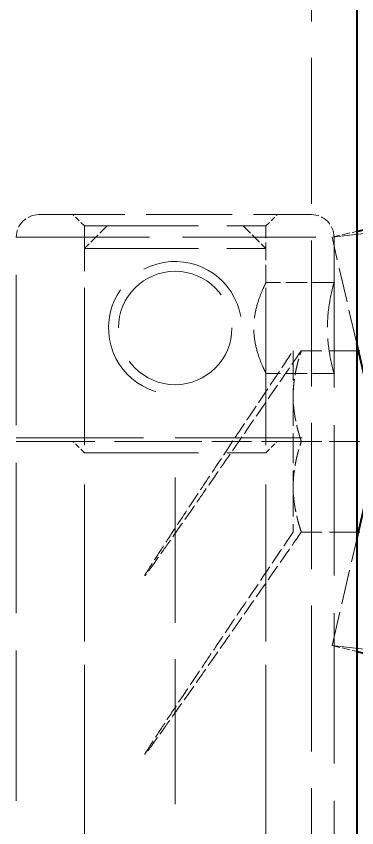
# Model space of a CAD drawing. Header units: millimetres. Extents: x 0 to 2523, y 0 to 1782.
# Drawn here: x 445.61 to 460.61, y 657.93 to 693.72 of the extents above; entities that cross this region are included whole.
import ezdxf

# ---------------------------------------------------------------- set-up
doc = ezdxf.new("R2010")
doc.units = ezdxf.units.MM
doc.header["$LTSCALE"] = 3
doc.linetypes.add('DASHED', pattern=[0.2067, 0.1654, -0.0413])
for name, color, linetype, lineweight in [('가려진 것(ISO)', 2, 'DASHED', 18), ('가려진 좁은 것(ISO)', 2, 'DASHED', 18), ('가시적인 것(ISO)', 3, 'Continuous', 40)]:
    doc.layers.add(name, color=color, linetype=linetype, lineweight=lineweight)

msp = doc.modelspace()

# ---------------------------------------------------------------- linework, layer by layer
at = {"layer": '가려진 것(ISO)', "ltscale": 12.982798}
msp.add_line((458.6056, 1182.9732), (458.6056, 546.9732), dxfattribs=at)
at = {"layer": '가려진 것(ISO)', "ltscale": 7.618686}
msp.add_line((446.6056, 684.9732), (458.6056, 684.9732), dxfattribs=at)
at = {"layer": '가려진 것(ISO)', "ltscale": 0.448841}
for p, q in [((448.6056, 684.4732), (448.1056, 684.9732)), ((456.6056, 684.4732), (457.1056, 684.9732)), ((448.6056, 674.4732), (448.1056, 674.9732)), ((456.6056, 674.4732), (457.1056, 674.9732))]:
    msp.add_line(p, q, dxfattribs=at)
at = {"layer": '가려진 것(ISO)', "ltscale": 10.132536}
for p, q in [((448.6056, 684.4732), (456.6056, 684.4732)), ((448.6056, 683.4732), (456.6056, 683.4732)), ((448.6056, 674.4732), (456.6056, 674.4732))]:
    msp.add_line(p, q, dxfattribs=at)
at = {"layer": '가려진 것(ISO)', "ltscale": 5.936204}
msp.add_line((448.6056, 675.1232), (448.6056, 684.4732), dxfattribs=at)
at = {"layer": '가려진 것(ISO)', "ltscale": 0.897783}
for p, q in [((449.6056, 684.4732), (448.6056, 683.4732)), ((455.6056, 684.4732), (456.6056, 683.4732))]:
    msp.add_line(p, q, dxfattribs=at)
at = {"layer": '가려진 것(ISO)', "ltscale": 1.587147}
msp.add_line((456.6056, 681.9732), (456.6056, 684.4732), dxfattribs=at)
at = {"layer": '가려진 것(ISO)', "ltscale": 0.714475}
for p, q in [((459.5184, 683.9803), (460.6056, 684.2342)), ((459.5184, 665.9661), (460.6056, 665.7122))]:
    msp.add_line(p, q, dxfattribs=at)
at = {"layer": '가려진 것(ISO)', "ltscale": 10.630617}
for p, q in [((461.1858, 684.1723), (459.5184, 683.9803)), ((461.1858, 665.7741), (459.5184, 665.9661))]:
    msp.add_line(p, q, dxfattribs=at)
at = {"layer": '가려진 것(ISO)', "ltscale": 3.059768}
for p, q in [((460.6056, 679.2856), (459.5184, 683.9803)), ((459.5184, 665.9661), (460.6056, 670.6608))]:
    msp.add_line(p, q, dxfattribs=at)
at = {"layer": '가려진 것(ISO)', "ltscale": 13.3619}
for p, q in [((445.6056, 625.9732), (445.6056, 683.9732)), ((459.6056, 683.9732), (459.6056, 625.9732))]:
    msp.add_line(p, q, dxfattribs=at)
at = {"layer": '가려진 것(ISO)', "ltscale": 13.97624}
for p, q in [((448.6056, 631.4732), (448.6056, 683.4732)), ((456.6056, 631.4732), (456.6056, 683.4732))]:
    msp.add_line(p, q, dxfattribs=at)
at = {"layer": '가려진 것(ISO)', "ltscale": 1.904597}
for p, q in [((459.6056, 681.9732), (456.6056, 681.9732)), ((459.6056, 677.9732), (456.6056, 677.9732))]:
    msp.add_line(p, q, dxfattribs=at)
at = {"layer": '가려진 것(ISO)', "ltscale": 2.659358}
for p, q in [((457.8056, 678.9732), (457.8056, 676.9732)), ((457.8056, 676.9732), (457.8056, 672.9732)), ((457.8056, 672.9732), (457.8056, 670.9732))]:
    msp.add_line(p, q, dxfattribs=at)
at = {"layer": '가려진 것(ISO)', "ltscale": 2.698482}
msp.add_line((462.4133, 678.9732), (458.1629, 678.9732), dxfattribs=at)
at = {"layer": '가려진 것(ISO)', "ltscale": 1.809362}
msp.add_line((456.6056, 675.1232), (456.6056, 677.9732), dxfattribs=at)
at = {"layer": '가려진 것(ISO)', "ltscale": 11.288502}
msp.add_line((445.6056, 675.1232), (459.6056, 675.1232), dxfattribs=at)
at = {"layer": '가려진 것(ISO)', "ltscale": 6.980978}
msp.add_line((445.6056, 674.9732), (452.6056, 674.9732), dxfattribs=at)
at = {"layer": '가려진 것(ISO)', "ltscale": 3.528202}
msp.add_line((458.1629, 674.9732), (452.6056, 674.9732), dxfattribs=at)
at = {"layer": '가려진 것(ISO)', "ltscale": 2.698431}
msp.add_line((462.4132, 674.9732), (458.1629, 674.9732), dxfattribs=at)
at = {"layer": '가려진 것(ISO)', "ltscale": 12.578616}
for p, q in [((448.6056, 635.4732), (448.6056, 674.4732)), ((456.6056, 635.4732), (456.6056, 674.4732))]:
    msp.add_line(p, q, dxfattribs=at)
at = {"layer": '가려진 것(ISO)', "ltscale": 2.698487}
msp.add_line((462.4133, 670.9732), (458.1629, 670.9732), dxfattribs=at)
at = {"layer": '가려진 것(ISO)', "ltscale": 12.665669}
msp.add_circle((452.6056, 679.9732), 2.5, dxfattribs=at)
at = {"layer": '가려진 것(ISO)', "ltscale": 0.997197}
for centre, start, end in [((446.6056, 683.9732), 90, 180), ((458.6056, 683.9732), 0, 90)]:
    msp.add_arc(centre, 1, start, end, dxfattribs=at)
at = {"layer": '가려진 것(ISO)', "ltscale": 11.144523}
msp.add_arc((452.6056, 679.9732), 2.933, 10, 280, dxfattribs=at)
at = {"layer": '가려진 것(ISO)', "ltscale": 4.059076}
msp.add_open_spline([(456.6056, 677.9732), (456.5949, 677.994), (456.5788, 678.0253), (456.4821, 678.2309), (456.4133, 678.3842), (456.281, 678.7343), (456.208, 678.956), (456.1013, 679.4469), (456.0697, 679.7166), (456.0697, 679.9732), (456.0697, 680.2298), (456.1013, 680.4995), (456.208, 680.9904), (456.281, 681.2121), (456.4133, 681.5622), (456.4821, 681.7155), (456.5788, 681.9211), (456.5949, 681.9524), (456.6056, 681.9732)], degree=3, knots=[-0.30751244, -0.30751244, -0.30751244, -0.30751244, -0.23073926, -0.23073926, -0.15396608, -0.15396608, -0.07698304, -0.07698304, 0, 0, 0, 0.07698304, 0.07698304, 0.15396608, 0.15396608, 0.23073926, 0.23073926, 0.30751244, 0.30751244, 0.30751244, 0.30751244], dxfattribs=at)
at = {"layer": '가려진 것(ISO)', "ltscale": 4.009624}
msp.add_open_spline([(459.6056, 681.9732), (459.5996, 681.9529), (459.5906, 681.9224), (459.5363, 681.7179), (459.4977, 681.5642), (459.4248, 681.2106), (459.3855, 680.9867), (459.3296, 680.4944), (459.3138, 680.2259), (459.3138, 679.7205), (459.3296, 679.452), (459.3855, 678.9597), (459.4248, 678.7358), (459.4977, 678.3822), (459.5363, 678.2285), (459.5906, 678.024), (459.5996, 677.9935), (459.6056, 677.9732)], degree=3, knots=[-0.90954053, -0.90954053, -0.90954053, -0.90954053, -0.8337547, -0.8337547, -0.75796886, -0.75796886, -0.68216461, -0.68216461, -0.60636035, -0.60636035, -0.5305561, -0.5305561, -0.45475184, -0.45475184, -0.37896601, -0.37896601, -0.30318018, -0.30318018, -0.30318018, -0.30318018], dxfattribs=at)
at = {"layer": '가려진 것(ISO)', "ltscale": 1.488612}
for points, weights in [([(458.1629, 678.9732), (444.7907, 659.474), (457.8056, 678.9732)], [2.0551350202, 2.21410026725, 2.21410026725]), ([(457.8056, 676.9732), (457.8056, 677.9014), (458.1629, 678.9732)], [2.21409784829, 2.21409784827, 2.05513277493]), ([(458.1629, 674.9732), (457.8056, 676.045), (457.8056, 676.9732)], [2.05513277492, 2.2140978483, 2.21409784829]), ([(458.1629, 670.9732), (457.8056, 672.045), (457.8056, 672.9732)], [2.05513439892, 2.21409961349, 2.2140995979]), ([(457.8056, 670.9732), (444.7907, 651.7037), (458.1629, 670.9732)], [2.2140995979, 2.2140995979, 2.05513439893])]:
    msp.add_rational_spline(points, weights, degree=2, dxfattribs=at)
at = {"layer": '가려진 것(ISO)', "ltscale": 1.488611}
msp.add_rational_spline([(457.8056, 672.9732), (457.8056, 673.9014), (458.1629, 674.9732)], [2.2140995979, 2.21409958232, 2.05513439893], degree=2, dxfattribs=at)
at = {"layer": '가려진 좁은 것(ISO)', "ltscale": 11.821292}
msp.add_line((445.6056, 683.9732), (459.6056, 683.9732), dxfattribs=at)
at = {"layer": '가려진 좁은 것(ISO)', "ltscale": 12.901145}
msp.add_line((452.6056, 634.9732), (452.6056, 674.9732), dxfattribs=at)
at = {"layer": '가시적인 것(ISO)'}
for p, q in [((460.6056, 1184.9732), (460.6056, 544.9732)), ((460.6056, 684.2342), (462.6056, 684.7013)), ((461.1914, 676.7562), (460.6056, 679.2856)), ((460.6056, 670.6608), (461.1914, 673.1902)), ((460.6056, 665.7122), (462.6056, 665.2451))]:
    msp.add_line(p, q, dxfattribs=at)

doc.saveas('drawing.dxf')
